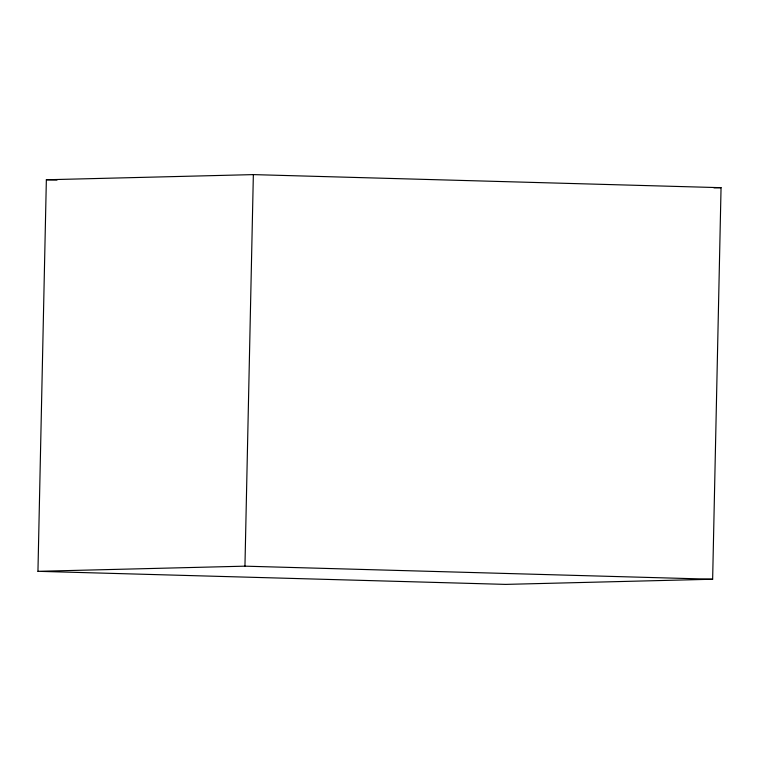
<?xml version="1.0" encoding="UTF-8"?>
<svg xmlns="http://www.w3.org/2000/svg" width="759" height="759" viewBox="0 0 759 759"><rect width="100%" height="100%" fill="white"/><g stroke="black" fill="none" stroke-linecap="round" stroke-linejoin="round"><path stroke-width="1.14" d="M37.95 571.318L46.356 179.76L253.354 174.608L721.05 187.682L712.644 579.24L505.646 584.392L37.95 571.318L244.948 566.167L712.644 579.24M244.948 566.167L253.354 174.608M713.953 187.852L721.05 187.682M46.356 179.76L57.01 180.063"/></g></svg>
